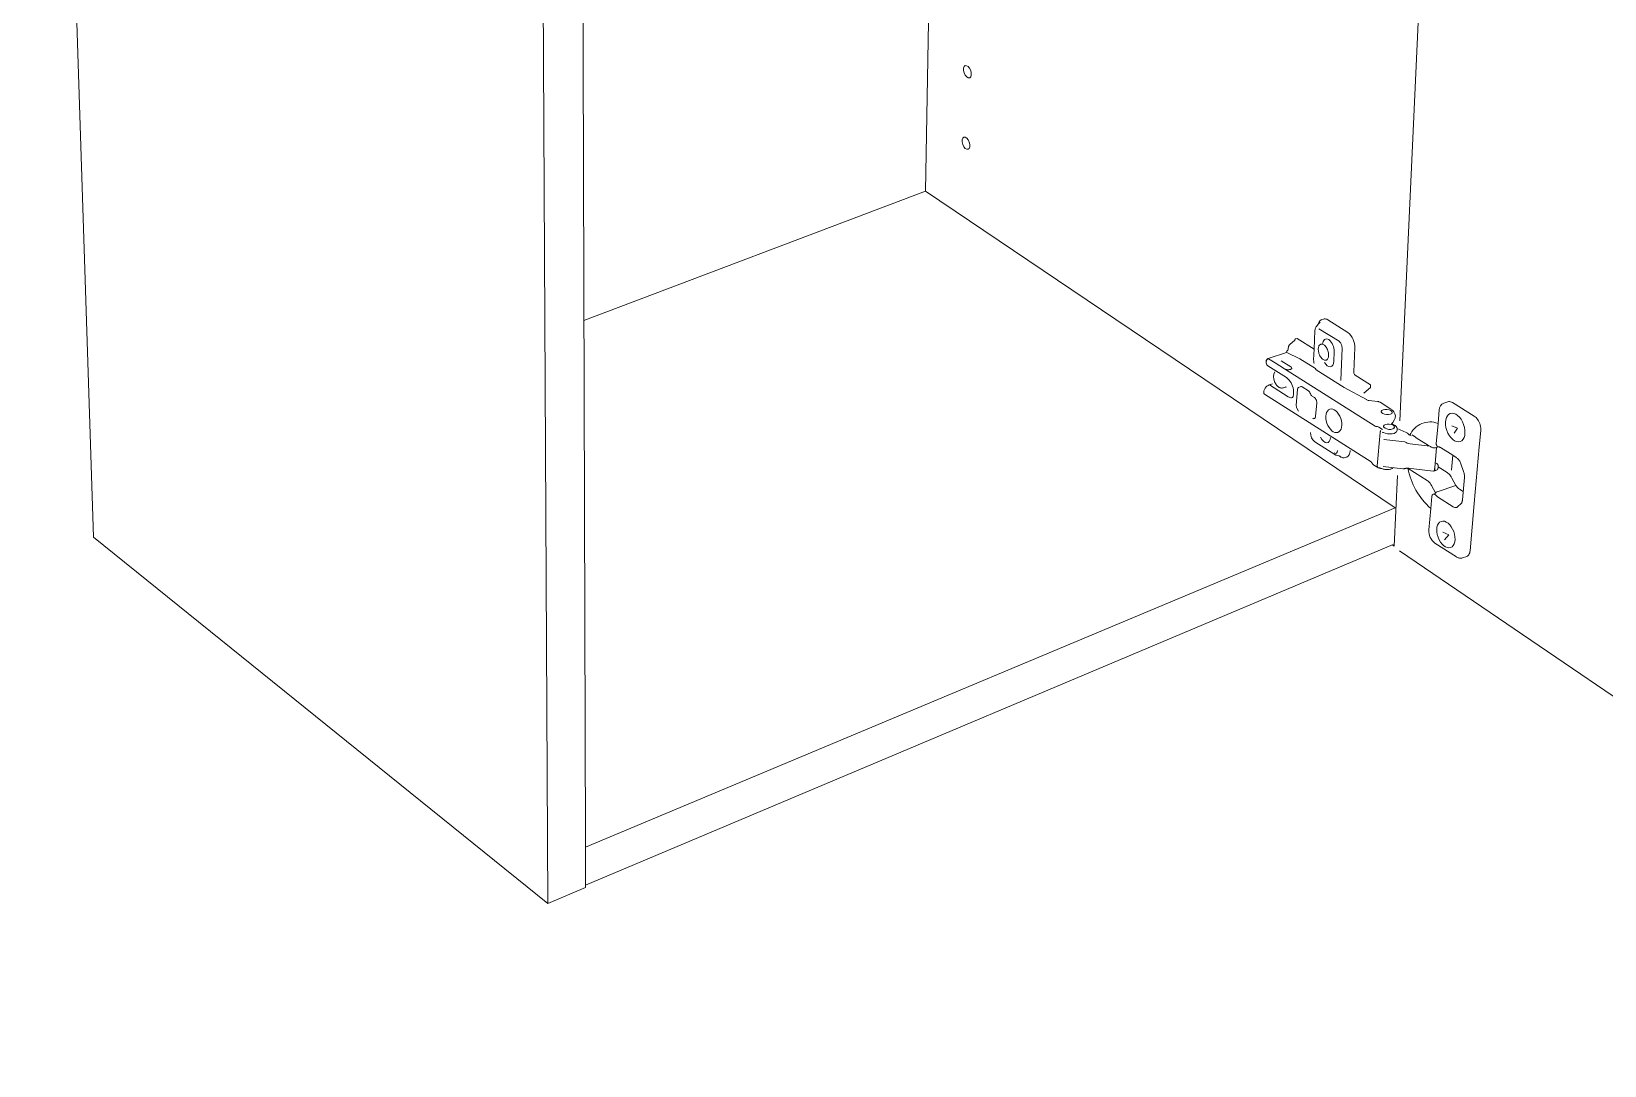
# Model space of a CAD drawing. Header units: metres. Extents: x -8.4 to 7.9, y -3.9 to 2.
# Drawn here: x 6.4871 to 6.7548, y -0.7773 to -0.6013 of the extents above; entities that cross this region are included whole.
import ezdxf

# ---------------------------------------------------------------- set-up
doc = ezdxf.new("R2010")
doc.units = ezdxf.units.M
doc.header["$MEASUREMENT"] = 0
doc.layers.add('PDF14_Geometry_Num_Penna__7', color=7, linetype='Continuous', lineweight=18)

msp = doc.modelspace()

# ---------------------------------------------------------------- linework, layer by layer
at = {"layer": 'PDF14_Geometry_Num_Penna__7', "color": 7, "linetype": 'Continuous', "lineweight": 18, "flags": 128}
for points in [[(6.49765, -0.68732), (6.48708, -0.36144)], [(6.71993, -0.66756), (6.73238, -0.39624)], [(6.57319, -0.40739), (6.57496, -0.74968)], [(6.58042, -0.41499), (6.58135, -0.73943)], [(6.64129, -0.50986), (6.63924, -0.62846)], [(6.58109, -0.65044), (6.63924, -0.62846)], [(6.63924, -0.62846), (6.71911, -0.68237)], [(6.70666, -0.6503), (6.70656, -0.65034), (6.70648, -0.65039), (6.70639, -0.65045), (6.70632, -0.65052), (6.70625, -0.65062), (6.70619, -0.65071), (6.70614, -0.65082), (6.70609, -0.65094), (6.70605, -0.65107), (6.70604, -0.65111), (6.70636, -0.65074)], [(6.70666, -0.6503), (6.70694, -0.65021)], [(6.70694, -0.65021), (6.70707, -0.65018), (6.70721, -0.65018), (6.70735, -0.65021), (6.70751, -0.65026), (6.70766, -0.65035)], [(6.70573, -0.65147), (6.70566, -0.65155), (6.70561, -0.65164), (6.70556, -0.65175), (6.70552, -0.65188), (6.7055, -0.65201), (6.70547, -0.65216), (6.70534, -0.65535)], [(6.70573, -0.65147), (6.70604, -0.65111)], [(6.7101, -0.65515), (6.7101, -0.65505), (6.71008, -0.65493), (6.71007, -0.65481), (6.71004, -0.65469), (6.71001, -0.65459), (6.70996, -0.65448), (6.70991, -0.65438), (6.70986, -0.65429), (6.70979, -0.65421), (6.70972, -0.65413), (6.70965, -0.65406), (6.70958, -0.654), (6.70616, -0.65186)], [(6.70058, -0.65572), (6.70067, -0.65567), (6.70076, -0.6556), (6.70084, -0.65551), (6.7009, -0.65542), (6.70094, -0.6553), (6.70095, -0.65519), (6.70096, -0.65501)], [(6.70096, -0.65501), (6.70097, -0.65491), (6.70101, -0.65482), (6.70106, -0.65472), (6.70112, -0.65465), (6.70119, -0.65457)], [(6.70208, -0.65372), (6.70208, -0.65383), (6.70119, -0.65457)], [(6.70218, -0.6536), (6.70213, -0.65362), (6.7021, -0.65367), (6.70208, -0.65372)], [(6.70245, -0.65351), (6.70218, -0.6536)], [(6.70245, -0.65351), (6.70534, -0.65535), (6.70526, -0.65713)], [(6.70687, -0.65712), (6.70675, -0.65703), (6.70664, -0.65692), (6.70652, -0.65678), (6.70647, -0.65671), (6.70641, -0.65663), (6.70632, -0.65646), (6.70624, -0.65628), (6.70617, -0.6561), (6.70612, -0.65591), (6.70608, -0.65575), (6.70606, -0.65559), (6.70604, -0.65543), (6.70605, -0.65528), (6.70606, -0.65514), (6.70608, -0.65501), (6.70612, -0.65489), (6.70616, -0.65478), (6.70623, -0.65467), (6.70631, -0.65459), (6.7064, -0.65453), (6.7065, -0.65449), (6.70656, -0.65447), (6.70662, -0.65447), (6.70668, -0.65447), (6.70673, -0.65449), (6.70686, -0.65453), (6.70698, -0.65459)], [(6.70698, -0.65459), (6.7071, -0.65468), (6.70722, -0.65479), (6.70733, -0.65492), (6.70739, -0.655), (6.70744, -0.65508), (6.70753, -0.65524), (6.70762, -0.65542), (6.70769, -0.65561), (6.70774, -0.6558), (6.70778, -0.65597), (6.7078, -0.65613), (6.70781, -0.65628), (6.70781, -0.65643), (6.7078, -0.65657), (6.70777, -0.6567), (6.70774, -0.65682), (6.70769, -0.65693), (6.70762, -0.65704), (6.70754, -0.65712), (6.70745, -0.65719), (6.70735, -0.65723), (6.7073, -0.65723), (6.70723, -0.65723), (6.70717, -0.65723), (6.70711, -0.65723), (6.707, -0.65718), (6.70687, -0.65712)], [(6.70986, -0.66066), (6.7101, -0.65515)], [(6.70063, -0.65591), (6.69753, -0.65694), (6.69748, -0.65697), (6.69742, -0.657), (6.69736, -0.65705), (6.69731, -0.6571), (6.69727, -0.65716), (6.69723, -0.65723), (6.6972, -0.65729), (6.69718, -0.65736), (6.69717, -0.65744), (6.69717, -0.65746), (6.6972, -0.65747)], [(6.69869, -0.65766), (6.69758, -0.65696), (6.69748, -0.657), (6.69739, -0.65707), (6.69732, -0.65715), (6.69726, -0.65726), (6.69721, -0.65736), (6.6972, -0.65748)], [(6.70065, -0.66017), (6.69746, -0.65815)], [(6.69869, -0.65766), (6.70032, -0.65868)], [(6.69975, -0.6573), (6.70138, -0.65833)], [(6.71574, -0.66845), (6.70032, -0.65869), (6.70043, -0.65874), (6.70057, -0.6588), (6.70071, -0.65883), (6.70086, -0.65884), (6.70103, -0.65884), (6.70117, -0.65883), (6.7013, -0.65879), (6.7014, -0.65875), (6.70148, -0.65869), (6.70153, -0.65862), (6.70154, -0.65855), (6.70152, -0.65847), (6.70147, -0.6584), (6.70138, -0.65834)], [(6.70063, -0.65591), (6.70065, -0.65591), (6.70066, -0.65591), (6.70066, -0.6559), (6.70068, -0.6559), (6.70068, -0.65591), (6.7007, -0.65591), (6.70072, -0.65591), (6.7029, -0.65696)], [(6.7029, -0.65696), (6.70557, -0.65864), (6.70559, -0.65867), (6.7056, -0.65868)], [(6.70526, -0.65714), (6.70526, -0.65724), (6.70527, -0.65735), (6.70528, -0.65745), (6.70529, -0.65756), (6.70531, -0.65766), (6.70534, -0.65779)], [(6.7056, -0.65868), (6.70568, -0.65888), (6.70565, -0.65887)], [(6.71045, -0.66189), (6.70568, -0.65888)], [(6.69825, -0.66122), (6.69771, -0.66141), (6.6976, -0.66145), (6.6975, -0.6615), (6.69741, -0.66157), (6.69731, -0.66163), (6.69722, -0.66172), (6.69715, -0.6618), (6.69707, -0.6619), (6.697, -0.662), (6.69694, -0.66211), (6.69688, -0.66222), (6.69684, -0.66233), (6.6968, -0.66245), (6.69678, -0.66256), (6.69676, -0.66268), (6.69677, -0.6627), (6.69679, -0.66272)], [(6.71503, -0.67454), (6.6969, -0.66299)], [(6.69775, -0.66142), (6.70093, -0.66344)], [(6.70011, -0.66192), (6.7, -0.66195), (6.6999, -0.66196), (6.6998, -0.66196), (6.69969, -0.66195)], [(6.70054, -0.66178), (6.70011, -0.66192)], [(6.70165, -0.66358), (6.70152, -0.6636), (6.70137, -0.6636), (6.70123, -0.66358), (6.70108, -0.66352), (6.70093, -0.66344)], [(6.70164, -0.66358), (6.70165, -0.66358), (6.70167, -0.66355), (6.7017, -0.66352), (6.70172, -0.66346), (6.70176, -0.66338), (6.70179, -0.66329), (6.70181, -0.66318), (6.70183, -0.66305), (6.70184, -0.66293), (6.70184, -0.66278), (6.70184, -0.66263), (6.70183, -0.66246), (6.70181, -0.66229), (6.7018, -0.66224)], [(6.70251, -0.66223), (6.70231, -0.66485)], [(6.7027, -0.66187), (6.70263, -0.66193), (6.70257, -0.662), (6.70253, -0.66211), (6.70251, -0.66223)], [(6.70298, -0.66173), (6.7027, -0.66187)], [(6.70329, -0.66176), (6.7032, -0.66172), (6.70313, -0.6617), (6.70306, -0.6617), (6.70298, -0.66173)], [(6.70439, -0.66246), (6.70329, -0.66176)], [(6.70467, -0.6629), (6.70468, -0.66289), (6.70471, -0.66287), (6.70464, -0.66275), (6.70457, -0.66263), (6.70448, -0.66254), (6.70439, -0.66246)], [(6.70481, -0.66313), (6.70471, -0.66287)], [(6.70492, -0.66328), (6.70488, -0.66324), (6.70484, -0.66319), (6.70481, -0.66313)], [(6.70538, -0.66357), (6.70492, -0.66328)], [(6.70578, -0.66446), (6.70579, -0.66432), (6.70575, -0.66417), (6.70572, -0.66402), (6.70566, -0.66388), (6.70557, -0.66376), (6.70549, -0.66365), (6.70538, -0.66357)], [(6.71427, -0.66393), (6.71045, -0.66189)], [(6.71493, -0.66142), (6.71491, -0.66188), (6.71379, -0.66282)], [(6.70231, -0.66485), (6.7023, -0.66498), (6.70232, -0.66512), (6.70237, -0.66526), (6.70242, -0.6654)], [(6.70242, -0.6654), (6.70266, -0.66587)], [(6.7056, -0.66679), (6.70578, -0.66446)], [(6.71427, -0.66393), (6.71425, -0.66393), (6.71422, -0.66393), (6.71432, -0.66398), (6.71444, -0.66402), (6.71456, -0.66405), (6.7147, -0.66407)], [(6.7147, -0.66406), (6.71615, -0.66424), (6.71615, -0.66426)], [(6.71615, -0.66426), (6.71629, -0.66428), (6.71642, -0.66432), (6.71653, -0.66438)], [(6.71677, -0.66595), (6.71676, -0.66607)], [(6.71864, -0.66611), (6.71863, -0.66624)], [(6.7281, -0.6643), (6.72825, -0.66426), (6.7284, -0.66426), (6.72855, -0.66429), (6.72871, -0.66434), (6.72888, -0.66443), (6.73259, -0.66675)], [(6.70511, -0.66711), (6.7052, -0.66716), (6.70529, -0.66718), (6.70539, -0.66716), (6.70547, -0.6671), (6.70553, -0.66703), (6.70558, -0.66691), (6.7056, -0.66679)], [(6.71574, -0.66845), (6.71583, -0.66849), (6.7159, -0.66849)], [(6.717, -0.66902), (6.71635, -0.66862), (6.71624, -0.66856), (6.71612, -0.66851), (6.71601, -0.66849), (6.7159, -0.66849)], [(6.71672, -0.66916), (6.71666, -0.66924), (6.71661, -0.66933), (6.71657, -0.66943), (6.71656, -0.66952)], [(6.71716, -0.66848), (6.71715, -0.66859)], [(6.71871, -0.66783), (6.71867, -0.6679), (6.71862, -0.66796), (6.71858, -0.66801)], [(6.71858, -0.66801), (6.71861, -0.66805), (6.71867, -0.6681), (6.71874, -0.66815), (6.71883, -0.6682), (6.71891, -0.66824)], [(6.71871, -0.66783), (6.71904, -0.66732), (6.71909, -0.6672), (6.71913, -0.66709), (6.71915, -0.66697)], [(6.71902, -0.66864), (6.71901, -0.66876)], [(6.72134, -0.66973), (6.72124, -0.66966), (6.72112, -0.66959), (6.72101, -0.66953), (6.71947, -0.66886)], [(6.72404, -0.66789), (6.72436, -0.6678), (6.72469, -0.66774), (6.72502, -0.66772), (6.72537, -0.66773), (6.72571, -0.66778), (6.72607, -0.66787), (6.72643, -0.66799)], [(6.72643, -0.66799), (6.72613, -0.67146)], [(6.7288, -0.66838), (6.72974, -0.66881), (6.72918, -0.66963)], [(6.73259, -0.66675), (6.73275, -0.66685), (6.73291, -0.667), (6.73305, -0.66717), (6.7332, -0.66735), (6.73332, -0.66755), (6.73343, -0.66777), (6.73352, -0.66801), (6.7336, -0.66823), (6.73365, -0.66848), (6.73369, -0.66872), (6.73369, -0.66895), (6.73369, -0.66917), (6.73344, -0.67197)], [(6.71609, -0.67522), (6.71656, -0.66952)], [(6.71712, -0.66953), (6.71706, -0.6695), (6.71698, -0.66949)], [(6.72078, -0.67114), (6.7172, -0.67071)], [(6.72168, -0.67146), (6.72145, -0.67141), (6.7212, -0.67134), (6.72098, -0.67125), (6.72078, -0.67114)], [(6.72134, -0.66973), (6.72153, -0.6699), (6.72164, -0.66999), (6.72175, -0.67006), (6.72186, -0.67012)], [(6.72501, -0.67185), (6.72168, -0.67146)], [(6.722, -0.66995), (6.72258, -0.67032)], [(6.72258, -0.67032), (6.72273, -0.67041)], [(6.72273, -0.67041), (6.72479, -0.67171)], [(6.7248, -0.67171), (6.72513, -0.67193)], [(6.72613, -0.67146), (6.72613, -0.67147), (6.72613, -0.67149), (6.72613, -0.67151), (6.72613, -0.67153), (6.72613, -0.67155), (6.72613, -0.67156), (6.72613, -0.67157), (6.72613, -0.67159), (6.72614, -0.6716), (6.72614, -0.67161), (6.72614, -0.67162), (6.72615, -0.67163), (6.72615, -0.67164), (6.72615, -0.67166), (6.72616, -0.67167), (6.72617, -0.67168), (6.72618, -0.6717), (6.72619, -0.67172), (6.72619, -0.67173), (6.7262, -0.67174), (6.72621, -0.67176), (6.72622, -0.67177), (6.72623, -0.67178), (6.72623, -0.67179), (6.72624, -0.6718), (6.72625, -0.67181), (6.72625, -0.67183), (6.72627, -0.67183), (6.72627, -0.67184), (6.72628, -0.67185), (6.72629, -0.67186), (6.7263, -0.67187), (6.72631, -0.67187), (6.72632, -0.67188), (6.72633, -0.67188), (6.72634, -0.67189), (6.72636, -0.67191), (6.72637, -0.67191), (6.72638, -0.67192), (6.72639, -0.67193), (6.7264, -0.67193), (6.72642, -0.67194), (6.72643, -0.67194), (6.72643, -0.67195), (6.72645, -0.67195), (6.72646, -0.67195), (6.72647, -0.67196), (6.72648, -0.67196), (6.7265, -0.67196), (6.72651, -0.67196), (6.72653, -0.67196), (6.72616, -0.6721)], [(6.70885, -0.67329), (6.70887, -0.67329), (6.70893, -0.67332), (6.70899, -0.67335), (6.70904, -0.67338), (6.70911, -0.6734), (6.70916, -0.67341), (6.7096, -0.67351)], [(6.70981, -0.67364), (6.7096, -0.67351)], [(6.70981, -0.67364), (6.70979, -0.67361), (6.70977, -0.67358), (6.70971, -0.67353)], [(6.70981, -0.67364), (6.70991, -0.6737), (6.71002, -0.67375), (6.71012, -0.67379), (6.71023, -0.67381), (6.71036, -0.67382), (6.71048, -0.67382), (6.71061, -0.67379), (6.71087, -0.6737)], [(6.71149, -0.67257), (6.71147, -0.67277), (6.71143, -0.67296), (6.71138, -0.67315), (6.7113, -0.6733), (6.71121, -0.67344), (6.71111, -0.67355), (6.711, -0.67364), (6.71087, -0.67369)], [(6.72615, -0.6721), (6.72601, -0.67213), (6.72587, -0.67215), (6.72571, -0.67215), (6.72556, -0.67212), (6.72542, -0.67207), (6.72526, -0.67201), (6.72513, -0.67193)], [(6.72615, -0.6721), (6.72586, -0.67555), (6.72585, -0.67567), (6.72585, -0.67578), (6.72585, -0.67585), (6.72585, -0.67589), (6.72586, -0.67591), (6.72587, -0.67588), (6.72588, -0.67582), (6.72588, -0.67584), (6.72588, -0.67585)], [(6.72647, -0.67198), (6.72615, -0.6721)], [(6.72616, -0.6721), (6.72652, -0.67196)], [(6.72656, -0.67196), (6.72659, -0.67198), (6.72663, -0.67198), (6.72667, -0.672), (6.72673, -0.67202), (6.72679, -0.67205), (6.72685, -0.67208), (6.72892, -0.67339)], [(6.72869, -0.67596), (6.7287, -0.67592), (6.7287, -0.67589), (6.72892, -0.67339)], [(6.72892, -0.67339), (6.72952, -0.67376)], [(6.72952, -0.67376), (6.72957, -0.67379), (6.72965, -0.67387), (6.72975, -0.67394), (6.72984, -0.67404), (6.72994, -0.67416), (6.73002, -0.67428), (6.73011, -0.67441), (6.73018, -0.67456), (6.73024, -0.67471), (6.73031, -0.67487), (6.73078, -0.67617)], [(6.73344, -0.67197), (6.7326, -0.68161)], [(6.71517, -0.67469), (6.71515, -0.67467), (6.71512, -0.67462), (6.7151, -0.6746), (6.71507, -0.67458), (6.71505, -0.67456), (6.71503, -0.67455)], [(6.7156, -0.67512), (6.71551, -0.67506), (6.71543, -0.675), (6.71535, -0.67492), (6.71529, -0.67484), (6.71523, -0.67477), (6.71517, -0.67469)], [(6.7156, -0.67512), (6.71619, -0.67549), (6.71614, -0.67545), (6.7161, -0.67539), (6.71608, -0.67531), (6.71609, -0.67522)], [(6.71645, -0.67555), (6.71641, -0.67555), (6.71636, -0.67554), (6.71631, -0.67554), (6.71626, -0.67553), (6.71622, -0.67551), (6.71619, -0.67549)], [(6.71665, -0.6756), (6.71663, -0.67558), (6.7166, -0.67557), (6.71656, -0.67557), (6.71653, -0.67557), (6.71649, -0.67555), (6.71645, -0.67555)], [(6.71881, -0.67551), (6.71877, -0.67554), (6.7187, -0.6756), (6.7186, -0.67565), (6.7185, -0.6757), (6.71839, -0.67574), (6.71826, -0.67578), (6.71812, -0.6758), (6.71799, -0.67582), (6.71783, -0.67583), (6.71769, -0.67584), (6.71753, -0.67583), (6.71739, -0.67582), (6.71725, -0.67579), (6.7171, -0.67576), (6.71696, -0.67572), (6.71684, -0.67568), (6.71671, -0.67563), (6.71665, -0.6756)], [(6.72041, -0.6757), (6.71707, -0.67529)], [(6.71896, -0.68889), (6.71951, -0.67682)], [(6.72041, -0.6757), (6.72043, -0.6757), (6.72044, -0.6757), (6.72046, -0.6757), (6.72048, -0.6757), (6.7205, -0.6757), (6.72051, -0.6757), (6.72053, -0.6757), (6.72055, -0.6757), (6.72056, -0.6757), (6.72057, -0.6757), (6.7206, -0.6757), (6.72061, -0.6757), (6.72063, -0.6757), (6.72064, -0.67569), (6.72066, -0.67569), (6.72068, -0.67569), (6.7207, -0.67568), (6.72071, -0.67568), (6.72073, -0.67568), (6.72074, -0.67567), (6.72075, -0.67567), (6.72096, -0.67563)], [(6.7256, -0.67611), (6.72136, -0.6756), (6.7213, -0.67559), (6.72122, -0.67559), (6.72115, -0.67559), (6.72109, -0.6756), (6.72103, -0.67561), (6.72096, -0.67563)], [(6.72458, -0.6777), (6.72137, -0.67568), (6.72138, -0.67566), (6.72139, -0.67565), (6.7214, -0.67564), (6.72141, -0.67563), (6.72142, -0.67562), (6.72144, -0.67562)], [(6.72579, -0.67604), (6.72575, -0.67607), (6.72568, -0.6761), (6.72566, -0.67611), (6.7256, -0.67611)], [(6.72588, -0.67585), (6.72587, -0.67588), (6.72586, -0.67592), (6.72585, -0.67596), (6.72584, -0.67598), (6.72582, -0.67601), (6.72579, -0.67604)], [(6.72589, -0.67562), (6.72585, -0.67584)], [(6.72644, -0.67561), (6.72641, -0.6757), (6.72635, -0.67578), (6.72627, -0.67586), (6.72616, -0.67592), (6.72603, -0.67598), (6.72587, -0.67602)], [(6.72588, -0.67582), (6.72589, -0.67562)], [(6.72595, -0.67467), (6.7261, -0.67474), (6.72624, -0.67482), (6.72634, -0.67491), (6.72642, -0.67501), (6.72646, -0.6751), (6.72647, -0.6752)], [(6.72647, -0.6752), (6.72644, -0.67561)], [(6.72796, -0.67634), (6.72645, -0.67539)], [(6.7288, -0.6773), (6.72868, -0.67709), (6.72855, -0.67691), (6.72841, -0.67674), (6.72826, -0.67658), (6.72811, -0.67644), (6.72796, -0.67634)], [(6.73078, -0.67617), (6.73082, -0.67632), (6.73086, -0.67647), (6.73089, -0.67662), (6.73091, -0.67677), (6.73093, -0.67692), (6.73093, -0.67705), (6.73092, -0.67719), (6.73059, -0.681)], [(6.72534, -0.67857), (6.72521, -0.67835), (6.72506, -0.67815), (6.72491, -0.67798), (6.72474, -0.67783), (6.72458, -0.67771)], [(6.726, -0.67979), (6.72534, -0.67857)], [(6.72603, -0.67987), (6.72567, -0.68), (6.72575, -0.67998), (6.72583, -0.68), (6.7259, -0.68006), (6.72598, -0.68013)], [(6.72947, -0.67852), (6.72629, -0.67962), (6.72622, -0.67965), (6.72613, -0.67969), (6.72606, -0.67974), (6.726, -0.67979)], [(6.72947, -0.67852), (6.7288, -0.6773)], [(6.73006, -0.67917), (6.72992, -0.67908), (6.7298, -0.67896), (6.72968, -0.67882), (6.72957, -0.67868), (6.72947, -0.67852)], [(6.73071, -0.67959), (6.73006, -0.67917)], [(6.71911, -0.68237), (6.58135, -0.7401)], [(6.72634, -0.68047), (6.72621, -0.68037), (6.72609, -0.68027), (6.72598, -0.68013)], [(6.729, -0.68215), (6.72634, -0.68047)], [(6.72974, -0.6822), (6.72972, -0.68222), (6.7297, -0.68224), (6.72967, -0.68225), (6.72966, -0.68226), (6.72963, -0.68227), (6.72952, -0.6823), (6.7294, -0.6823), (6.72926, -0.68227), (6.72914, -0.68223), (6.729, -0.68215)], [(6.73059, -0.681), (6.73058, -0.6811), (6.73056, -0.68118), (6.73053, -0.68131), (6.73049, -0.68141), (6.73045, -0.68149), (6.73041, -0.68155), (6.73037, -0.6816), (6.72974, -0.6822)], [(6.7326, -0.68161), (6.73189, -0.68964)], [(6.58137, -0.74697), (6.57496, -0.74968), (6.49765, -0.68732)], [(6.72724, -0.68646), (6.72824, -0.68696), (6.72755, -0.68777)], [(6.71882, -0.68859), (6.58137, -0.74659)], [(6.71864, -0.68867), (6.71896, -0.68889)], [(6.84864, -0.77727), (6.71989, -0.68968)], [(6.73189, -0.68964), (6.73185, -0.68984), (6.73181, -0.69003), (6.73174, -0.6902), (6.73166, -0.69034), (6.73155, -0.69046), (6.73143, -0.69056), (6.7313, -0.69062)], [(6.72959, -0.69072), (6.7297, -0.69078), (6.72983, -0.69084), (6.72995, -0.69088), (6.73009, -0.69091), (6.73021, -0.69092), (6.73033, -0.69093), (6.73047, -0.6909), (6.73059, -0.69087), (6.7313, -0.69062)], [(6.58135, -0.73943), (6.58137, -0.74697)]]:
    msp.add_lwpolyline(points, dxfattribs=at)
for points in [[(6.71493, -0.66142), (6.71235, -0.65979), (6.71228, -0.65972), (6.71222, -0.65965), (6.71216, -0.65954), (6.71212, -0.65943), (6.7121, -0.65931), (6.71209, -0.6592), (6.71227, -0.65513, 0.241223), (6.71107, -0.6525), (6.70767, -0.65035)], [(6.70869, -0.6574), (6.70877, -0.65577, 0.229303), (6.70784, -0.65372)], [(6.69969, -0.66195), (6.69959, -0.66193), (6.69948, -0.6619), (6.69938, -0.66184), (6.69927, -0.66178), (6.69917, -0.6617), (6.69907, -0.6616), (6.69896, -0.66149), (6.69886, -0.66136), (6.69876, -0.66121), (6.69869, -0.66106), (6.69861, -0.66089), (6.69859, -0.66082, -0.242281), (6.69865, -0.65921)], [(6.71615, -0.66424), (6.71623, -0.66425), (6.7163, -0.66427), (6.71636, -0.66429), (6.71643, -0.66431), (6.7165, -0.66434), (6.71656, -0.66437), (6.71658, -0.66438), (6.71842, -0.66555), (6.71839, -0.66554), (6.71836, -0.66555, -0.279586), (6.71917, -0.66668), (6.71915, -0.66697)], [(6.72643, -0.66799), (6.72663, -0.66569, -0.307631), (6.7274, -0.66453), (6.7281, -0.6643)], [(6.71945, -0.66921), (6.71947, -0.6689, 0.306528), (6.71891, -0.66824), (6.71889, -0.66824), (6.71888, -0.66825), (6.71878, -0.6682), (6.71869, -0.66815)], [(6.72165, -0.67, -0.206103), (6.72368, -0.66801), (6.72404, -0.66789)], [(6.70885, -0.67329), (6.70546, -0.6711, -0.240367), (6.70473, -0.66954)], [(6.72129, -0.67559, 0.16556), (6.72518, -0.68244), (6.72536, -0.68039), (6.72536, -0.68037), (6.72537, -0.68036), (6.72537, -0.68035), (6.72537, -0.68033), (6.72537, -0.68032), (6.72538, -0.68031), (6.72538, -0.68029), (6.7254, -0.68028), (6.7254, -0.68027), (6.7254, -0.68026), (6.7254, -0.68025), (6.7254, -0.68024), (6.72541, -0.68023), (6.72541, -0.68022), (6.72542, -0.68021), (6.72543, -0.68019), (6.72543, -0.68018), (6.72544, -0.68018), (6.72545, -0.68016), (6.72546, -0.68016), (6.72546, -0.68015), (6.72547, -0.68015), (6.72547, -0.68013), (6.72548, -0.68014), (6.72548, -0.68012), (6.72549, -0.68012), (6.72549, -0.68011), (6.72551, -0.6801), (6.72551, -0.68009), (6.72553, -0.68008), (6.72554, -0.68007), (6.72555, -0.68006), (6.72556, -0.68006), (6.72557, -0.68005), (6.72558, -0.68005), (6.72558, -0.68004), (6.72559, -0.68003), (6.7256, -0.68003), (6.72561, -0.68002), (6.72562, -0.68002), (6.72563, -0.68001), (6.72565, -0.68001), (6.72565, -0.68), (6.72567, -0.68)], [(6.72518, -0.68244), (6.72487, -0.68611, 0.264405), (6.72591, -0.68835), (6.72959, -0.69071)]]:
    msp.add_lwpolyline(points, format="xyb", dxfattribs=at)
msp.add_lwpolyline([(6.69717, -0.65744, 0.292332), (6.69746, -0.65815), (6.69736, -0.65806), (6.69728, -0.65795), (6.69722, -0.65781), (6.69719, -0.65765)], format="xyb", close=True, dxfattribs=at)
for points in [[(6.69753, -0.65694), (6.69755, -0.65694)], [(6.70068, -0.65592), (6.7007, -0.65591)], [(6.70285, -0.65696), (6.70287, -0.65695)], [(6.70551, -0.65863), (6.70554, -0.65863)], [(6.69676, -0.66268), (6.69676, -0.66271), (6.69677, -0.66277), (6.69678, -0.66282), (6.6968, -0.66287), (6.69682, -0.66292), (6.69685, -0.66296), (6.6969, -0.66299), (6.69684, -0.66294), (6.69681, -0.66288), (6.6968, -0.6628)], [(6.69771, -0.66141), (6.69772, -0.66141)], [(6.69826, -0.66122), (6.69826, -0.66123)], [(6.70056, -0.66177), (6.70056, -0.66178), (6.70056, -0.66179), (6.70055, -0.66179)], [(6.70182, -0.66236), (6.7018, -0.66236), (6.70179, -0.66237), (6.70181, -0.66238)], [(6.7104, -0.66189), (6.71043, -0.66189)], [(6.71653, -0.66438), (6.71655, -0.66437)], [(6.71853, -0.66794), (6.71856, -0.668)], [(6.71724, -0.6707), (6.71722, -0.6707)], [(6.72273, -0.67043), (6.72273, -0.67042)], [(6.72656, -0.67196), (6.72654, -0.67196)], [(6.71663, -0.67554), (6.71663, -0.67557)], [(6.72137, -0.67568), (6.72136, -0.67564)], [(6.72588, -0.67602), (6.72586, -0.67603), (6.72584, -0.67603), (6.72582, -0.67603), (6.72581, -0.67604)], [(6.72605, -0.67986), (6.72603, -0.67982)]]:
    msp.add_lwpolyline(points, close=True, dxfattribs=at)
at = {"layer": 'PDF14_Geometry_Num_Penna__7', "color": 7, "linetype": 'Continuous', "lineweight": 18}
msp.add_arc((6.69867, -0.66263), 0.00316, 6.9565, 51.1247, dxfattribs=at)
for centre, major_axis, ratio in [((6.64635, -0.60812), (-0.00038, 0.00103), 0.536435), ((6.64611, -0.6203), (-0.00037, 0.00103), 0.531885), ((6.70869, -0.66753), (-0.00069, 0.00197), 0.593597), ((6.7177, -0.66603), (-0.000933, 0.000087), 0.475441), ((6.72935, -0.66868), (-0.00085, 0.00239), 0.599735), ((6.71809, -0.66855), (-0.000932, 0.000084), 0.475239), ((6.72776, -0.68688), (-0.00081, 0.00223), 0.598929)]:
    msp.add_ellipse(centre, major_axis=major_axis, ratio=ratio, dxfattribs=at)
for centre, major_axis, ratio, start_param, end_param in [((6.70803, -0.65564), (-0.0008, 0.00201), 0.479216, 5.742665, 7.084508), ((6.70769, -0.65671), (-0.00052, 0.0016), 0.542394, 1.969693, 4.096336), ((6.70709, -0.66951), (-0.00055, 0.00174), 0.507906, 1.897762, 4.054109), ((6.71805, -0.6691), (-0.00139, 0.00013), 0.470146, 0.885521, 3.164175), ((6.70835, -0.67133), (-0.00074, 0.00174), 0.367529, 2.683615, 3.765561)]:
    msp.add_ellipse(centre, major_axis=major_axis, ratio=ratio, start_param=start_param, end_param=end_param, dxfattribs=at)

doc.saveas('drawing.dxf')
